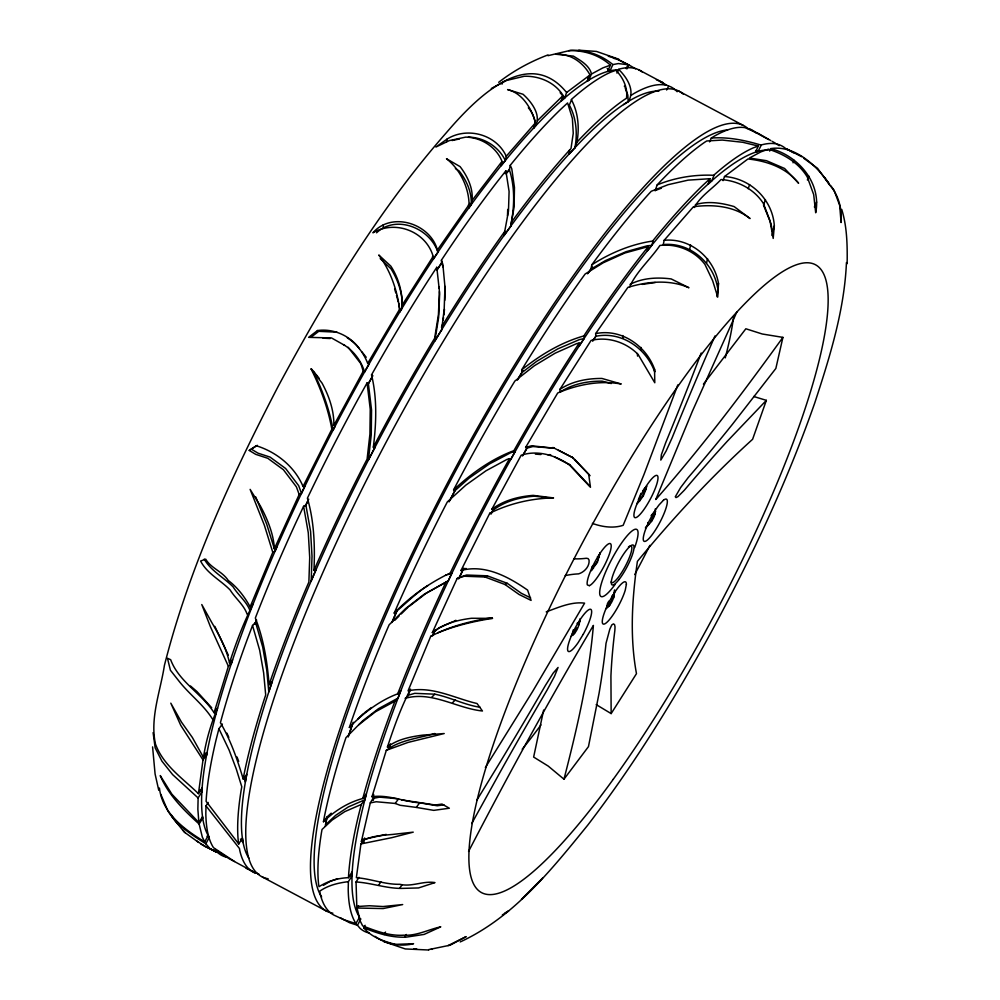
<?xml version="1.0" encoding="UTF-8"?>
<svg xmlns="http://www.w3.org/2000/svg" width="1000" height="1000" viewBox="0 0 1000 1000"><rect width="100%" height="100%" fill="white"/><g stroke="black" fill="none" stroke-linecap="round" stroke-linejoin="round"><path stroke-width="1.5" d="M311.112 368.938C320.55 388.038 328.1 408.2 331.85 429.225L333.175 430.012L335.2 426.125L333.875 425.325C334.137 410.513 329 395.95 322.013 383.062L311.112 368.938L312.413 369.712M491.337 88.475L506.587 80.45L524.225 76.275C539.237 75.738 555.125 82.45 563.088 95.525L561.125 101.075L564.65 98.025L566.6 92.513C527.238 44.013 473.4 101.188 446.337 132.725C379.188 209.175 326.325 296.95 278.225 386.275C231.887 475.462 189.188 567.65 164.412 665.413C160.438 691.3 149.762 717.962 155.488 744.112C163.363 765.525 182.825 778.4 198.438 793.675L202.013 787.975L201.725 792.188L198.125 797.95L197.862 809.212L198.875 822.55L202.562 816.675L202.787 818.138L199.112 824.013L202.325 837.1L204.737 841.838L208.088 835.6L209.225 837.487L205.85 843.8L209.662 848.288L216.2 852.062L200.987 844.1M208.162 802.45L206 805.9L205.825 813.45A444.712 94.012 -62 0 0 213.525 847.688L234.488 861.5M447.825 574.062L452.075 572.762L448.263 580.862L424.038 594.375L405.625 608.562L389.137 624.8L386.95 629.812A444.712 94.012 -62 0 0 351.538 721L349.375 727.463C363 713.312 379.263 700.738 397.725 693.825L400.763 690.738L397.962 698.15L378.462 708.7L362.625 720.837L345.962 737.663L344.487 742.05A444.712 94.012 -62 0 0 324.35 816.825L323.462 821.725C334.425 811.05 348.013 802.387 362.825 798.475L366.312 793.825L364.787 799.812L361.3 804.463L344.837 811.6L332.175 820.025L322.038 829.463L321.438 832.788A444.712 94.012 -62 0 0 318.538 883.838L319 886.7C327.7 881.137 338.212 878.037 348.488 877.675L352.088 871.912L352 875.9L348.387 881.663L348.212 889.212A444.712 94.012 -62 0 0 355.913 923.45L359.487 917.375M348.488 877.675L348.5 877.087A444.712 94.012 -62 0 1 358.413 815.812L361.3 804.463M358.938 877.362L356.05 881.975L356.8 906.562L369.375 905.75L383.025 906.55L402.675 904.562L383.137 908.562L357.038 908.037L360.25 921.125L362.663 925.863C375.812 930.975 389.3 936.125 403.688 935.188C416.825 936.025 428.3 929.5 440.775 926.838L424.137 934.412L406.275 937.138C391.438 937.837 377.337 933.35 363.775 927.812L365.125 925.3M847.15 263.663C847.387 245.512 847.138 226.812 841.7 209.363M308.412 499.7L305.875 505.1L310.6 531.575L312.013 556.3L311.2 580.862L316.275 569.188L313.962 570.425C315.038 546.275 314.225 521.5 307.4 498.212L307.962 497.025A444.712 94.012 -62 0 1 358.663 398.062L367.088 382.9L368.387 383.675L371.55 410L371.25 434.875L368.413 460L374.663 448L374.975 445.05M507.725 209.4L507.488 215.725M444.475 309.237L443.963 314.875M444.787 300.3L445.175 289.05L442.85 264.3L441.425 260.175L442.113 259.125A444.712 94.012 -62 0 1 497.575 181.337L505.875 170.837L509.087 191.438L508.488 211.062L503.938 235.712L510.637 226.5L514.1 207.087L514.462 187.475L511.788 168.863L510.262 165.3L510.913 164.475A444.712 94.012 -62 0 1 560.6 109.425L567.6 102.95L572.4 118.562L573.25 133.3L571 148.575L568.45 151.312A444.712 94.012 -62 0 0 515.825 216.25L511.587 222.087M444.975 286.363L444.175 309.513L441.625 329.925L434.825 341.075L438.625 317.425L439.625 294.3L439 286.65M439.425 291.6L438.425 314.713L434.625 338.338L431.7 343.125A444.712 94.012 -62 0 0 377.3 439.613L373.338 447.212L374.663 448M468.462 204.8L469.025 207.775L471.2 204.775C471.975 192.5 466.688 180.475 459.162 171L455.412 168.538M471.2 204.775C474.825 191.275 468.175 177.15 460.1 166.625L446.488 158.75C460.938 169.975 469.925 189.788 469.025 207.775M402.2 308.087C402.812 293.375 398.9 278.538 390.838 266.137L378.775 255.012C390.988 271.413 397.612 291.55 399.988 311.7L402.2 308.087C402.975 294.262 398.275 280.5 391.037 268.85L380.2 258.587M717.075 296.75L718.475 283.363C714.1 257.725 690.325 237.738 664.175 240.287L663.25 244.575C689.4 242.037 713.175 262.013 717.562 287.663M718.475 283.363L717.75 297.013L712.638 280.712L704.925 264.375C694.562 250.65 676.875 243.438 659.938 245.45C650.325 259.562 636.213 271.737 629.438 287.325M769.663 151.088L770.775 148.613C798.562 155.938 821.688 183.025 815.688 212.775L813.688 194.587L807.262 176.975C798.7 162.738 783.838 154.037 768.35 149.175L760.85 151.888L749.425 158.038L766.488 160.7L784.55 168.463L798.625 183.25C786.587 167.875 766.862 160.925 747.938 158.975L724.525 176.537L723.062 180.662M198.438 793.675L203 759.9L206.562 755.163L207.025 752.65L203.463 757.387L192.375 737.5L181.462 722.125L170.8 703.162L180.75 725.337L203 759.9M772 235.5L774.325 225.763C772.613 199.475 750.487 178.287 724.525 176.537M774.325 225.763L773.2 238.438L769.925 220.55L763.425 203.538C754.25 189.1 737.825 180.65 721.012 179.537C712.412 188.85 700.188 196.15 694.375 207.5M373.338 447.212C376.325 423.263 377.275 398.45 371.525 374.9L372.175 373.713A444.712 94.012 -62 0 1 427.987 280.788L436.788 267.3L439.1 288.163M613.612 598.038L614.637 589.95C614.575 596.638 612.337 603.612 606.9 607.812L607.35 603.925L608.812 601.125M574.925 147.863C577.6 133.537 576.375 118 569.338 105.087L571.85 99.025A444.712 94.012 -62 0 1 610.887 72.1L615.913 70.287C623.075 77.588 628.013 87.825 626.475 98.275L624.5 99.513A444.712 94.012 -62 0 0 580.688 138.162L576.925 142.2L574.925 147.863L568.987 154.238L569.663 149.7M576.925 142.2C579.562 127.912 578.288 112.413 571.3 99.525M441.625 329.925L442.475 324.363M443.113 320.188L443.537 317.538M510.637 226.5C514.35 207.825 515.35 187.862 509.338 169.625L510.262 165.3M571.125 636.175C576.938 632.663 579.225 625.425 580.163 619.025M203.463 757.387C206.1 740.188 211 723.775 217.537 708.112L214.075 712.712C201.675 693.487 178.688 681.587 170.675 659.712L167.475 658.263L170.413 670.25L179.037 681.188C189.4 694.438 203.363 704.55 212.362 718.875M252.537 625.475L247.225 639.513A444.712 94.012 -62 0 0 220.65 721.825L220.425 722.712C230.675 740.212 237.413 759.638 243.2 779.025L244.1 774.125A444.712 94.012 -62 0 1 264.237 699.35L265.7 694.963L263.65 672.913L259.662 650.225L252.537 625.475L255.575 622.388L256.512 619.925M331.225 813.175L327.013 816.988L325.6 824.725L335.7 815.325L348.363 806.912L364.787 799.812M386.2 834.388L364.487 839.188L360.925 843.925L356.362 877.7C370.962 878.775 384.925 884.625 399.8 884.3C411.838 887.237 423.137 880.6 434.975 882.6L418.5 887.95L401.112 888.413C385.788 888.35 371.213 882.85 356.05 881.975M360.925 843.925L391.85 837.65L413.237 832.15L392.562 834.438C382.113 835.387 370.6 835.863 361.388 841.413L370.288 802.9L374.288 796.275M703.438 384.137L745.85 328.775L762.275 334L782.913 337.375L775.85 368.462L732.237 424.55A1083.825 229.125 -62 0 1 688.05 477.775L680.625 487.575L675.3 496.775L676.012 497.587L677.925 496.662L684.362 490.188A1083.825 229.125 -62 0 1 727.275 441.262L766.363 400.35L753.662 396.475M543.65 710.025L533.638 757.062L548.188 766.062L563.975 779.2L588.462 746.625L599.05 693.363A1083.825 229.125 -62 0 0 606.025 643.312L609.825 629.138L611.8 624.913L613.425 623.9L614.538 624.562L615.037 626.85L614.85 630.462A1083.825 229.125 -62 0 0 610.925 676.05L611.15 713.6L596.188 704.613M592.875 568.125L591.188 570.737L597.375 562.375L600.1 552.75L597.55 560.3M648.975 523.75L645.387 527.962C650.525 523.125 656.375 516.512 655.25 508.988M645.987 489.363L646.688 486.012L642.688 495.812L643.35 495.838L645.987 489.363L644.812 488.1L642.562 491.175M446.538 141.875L447.15 139.012C467.388 126.425 496.488 134.537 506.25 156.263L505.325 160.55L501.075 165.763L502.013 161.425C496.375 146.975 481.15 137.387 465.725 137.113L449.3 140.6L435.9 147.05L447.15 139.012M505.262 173.725L505.875 170.837M587.537 273.8L590.887 269.2L591.838 264.788L596.087 258.95A444.712 94.012 -62 0 1 648.7 194.013L651.25 191.275L668.112 184.688L688.138 180.138L710 178.7L708.037 184.262L711.725 180.85L714.237 174.788A444.712 94.012 -62 0 1 753.275 147.863L758.312 146.037L755.5 152.275L758.15 151.312L761.35 144.938A444.712 94.012 -62 0 1 785.925 148.787M523.013 370.712A437.413 92.463 -62 0 0 517.325 380.012L521.888 372.625L521.688 369.888L526 362.812A444.712 94.012 -62 0 1 582.263 277.95L585.15 274L603.263 262.762L624.825 253.025L648.275 246.588L647.337 250.925L651.725 245.387L653.3 240.238A444.712 94.012 -62 0 1 702.987 185.188L710 178.7M689.688 249.25L690.6 244.963M706.625 262.925L707.55 258.625M573.275 629.888L572.038 634.875L574.625 633.288M578.513 625.225L580.025 619.188M222.4 724.05L218.912 728.7L216.025 740.05A444.712 94.012 -62 0 0 206.1 801.325L238.75 844L242.425 838.125L243.15 842.638L240.4 839.062M362.825 798.475L363.05 797.588A444.712 94.012 -62 0 1 389.613 715.263L394.925 701.225L397.962 698.15M563.975 779.2C576.987 728.675 588.975 677.487 593.4 625.425C549.45 699.425 508.175 775.025 468.575 851.438M214.075 712.712L228.388 666.3L231.475 663.162L232.587 659.85L229.5 662.987C226.475 648.612 219.325 635.35 211.938 622.788L201.775 604.55L210.475 626.888L228.388 666.3M443.938 804.837L437.212 805.763L419.712 802.8C403.65 801.712 388.188 794.362 372 796.737L386.312 750.325C399.938 739.912 418.587 738.288 434.85 733.512M229.5 662.987C236.025 642.55 243.7 622.65 253.137 603.812L250.125 606.862C244.762 596.962 237.312 587.188 228.225 580.45C222.475 571.475 210.925 568.2 205.7 559.163L200.6 561.025C206.925 573.462 220.512 580.112 230.113 589.95C235.387 598.45 243.837 604.712 247.188 614.325M255.575 622.388L262.725 647.125L266.712 669.812L268.8 691.825L272.213 681.625L269.113 684.762L271.288 678.3A444.712 94.012 -62 0 1 306.7 587.112L308.875 582.1L309.713 557.525L308.288 532.8L303.6 506.312L305.875 505.1M349.05 734.525L352.463 724.325L349.375 727.463M386.312 750.325L407.987 742.438L444.212 733.538L423.038 735.1C410.712 736.7 397.488 739.212 387.425 747.013C394 727.125 401.012 707.312 410.562 689.075M389.4 747.175L390.138 744.975M766.363 400.35L752.6 439.3C711.075 476.875 672.987 518.188 637.4 561.375C632.075 598.413 629.625 636.638 636.475 673.662L611.15 713.6M592.362 566.163L591.55 568.55L593.475 568.387M502.013 84.162L502.987 81.412M535.525 122.713L533.525 128.375C543.45 117.35 531.7 101.925 523.025 94.262L507.612 89.575C522.737 93.362 531.562 108.588 535.525 122.713L506.25 156.263M758.312 146.037L742.812 142.3L722.3 140.062L706.737 140.975L704.762 142.213A444.712 94.012 -62 0 0 660.938 180.863L657.175 184.913L655.175 190.562L661.363 188.2M748.188 188.725L749.65 184.587M765.462 199.662L763.525 205.162L770.95 223.562L772.375 231.275M677.837 384.875L643.988 474.475L623.162 525.325C613.237 528.575 602.038 526.925 592.375 523.387M397.725 693.825L398.15 692.725A444.712 94.012 -62 0 1 438.775 597.425L445.988 582.075M701.175 353.013L696.875 364.325A1083.825 229.125 -62 0 1 665.65 442.812L661.363 454.75L660.812 460.087L666.162 450.962L672.188 437.625A1083.825 229.125 -62 0 1 705.688 357.35L714.987 335.938M250.125 606.862L272.787 552.35L264.363 525.25L250.125 489.375L260.375 505.962C267.425 519.113 273.412 533.513 274.438 548.562L276.75 547.325L275.1 551.112L272.787 552.35M641.012 493.3L638.375 499.775L639.538 501.037L636.925 503.7L641.9 496.887M274.438 548.562L299.188 494.525L301.462 493.3L305.325 485.3L303.062 486.5C294.725 466.725 276.6 452.013 256.275 445.75L249.225 450.438L255.712 454.35L267.787 458.3L283.4 469.725L296.413 486.875L299.188 494.525M313.962 570.425L317.175 563.025A444.712 94.012 -62 0 1 364.4 464.363L367.088 459.212L369.925 434.087L370.238 409.212L367.088 382.9M427.875 585.55C415.513 593.337 405.4 604.1 394.212 613.125L397.438 605.725A444.712 94.012 -62 0 1 444.663 507.062L447.337 501.912L465.85 485.125L485.975 470.8L507.038 459.375L509.475 458.663L510.775 459.425L515.212 451.425L513.913 450.65C491.287 459.038 471.2 473.537 453.587 489.913L454.913 490.7L469.062 478.175L489.412 463.963L510.75 452.688L515.212 451.425M392.025 622.263L396.538 611.888M452.837 621.7L439.1 627.863L434.675 631.35L433.025 635.138L430.7 636.375L408.05 690.888C431.788 685.588 454.5 698.275 477.038 703.525L482.45 710.987C456.625 708.325 431.675 690.7 405.112 698.35M434.675 631.35L432.35 632.587L457.113 578.538L459.387 577.325L466.613 575.025L487.312 575.812L507.262 583.312L521.3 593.263L530.6 597.85M591.5 74.013C589.425 65.275 580.425 60.5 573.45 56.137L556.188 54.262C570.35 53.3 583.488 62.763 590.013 74.95L587.163 81.312L588.65 80.363L591.5 74.013L602.925 67.862L610.425 65.15C599.175 54.913 583.787 50.087 568.7 50.688M610.425 65.15L607.625 71.388L610.075 70.775L612.85 64.588L618.325 63.562L628.125 64.737L626.062 68.587M616.888 73.062L618.962 69.175A444.712 94.012 -62 0 1 642.375 72.062M623.612 104.625L628.2 101.725C635.625 90.65 626.725 77.112 618.575 69.325M709.6 141.875L711.312 138.062L714.225 136.225A444.712 94.012 -62 0 1 744.963 127.638L757.887 133.2L770.8 140.588M793.05 162.8L794.163 160.338M807.362 179.95L809.038 176.25M814.375 207L816.6 202.05M736.938 311.788L692.35 411.312L655.788 499.513C701.2 447.95 742.712 393.062 782.913 337.375M655.575 511.35L650.763 521.65L651.838 520.962M303.6 506.312L296.375 521.663A444.712 94.012 -62 0 0 255.75 616.975L255.338 618.062C263.775 639.212 267.262 662.138 269.113 684.762M445.55 575.275L449.787 573.975L450.35 572.775A444.712 94.012 -62 0 1 501.062 473.812L509.475 458.663M459.387 577.325L463.25 569.312L466.087 568.438M303.062 486.5L331.85 429.225M457.113 578.538L464.35 576.225L485.062 577.013L505 584.513L519.05 594.462L531.087 600.4L527.612 590.112C508.425 576.788 484.95 564.012 460.988 570.525L489.775 513.25C509.538 503.45 531.5 498.325 553.55 497.925L533.112 495.375C518.562 496.525 503.55 500.337 491.8 509.35L493.125 510.138C504.925 501.225 519.85 497.238 534.425 496.163L551.237 498.175M333.875 425.325L363.263 371.2L360.838 363.675L348.113 347.238M453.587 489.913L457.55 482.312A444.712 94.012 -62 0 1 511.962 385.825L514.888 381.037L534.35 365.75L555.163 353.175L576.7 343.6L579.175 343.062L579.375 345.737L584.012 338.625L584.5 334.888A444.712 94.012 -62 0 1 639.963 257.087L648.275 246.588M450.05 500.037L454.913 490.7M491.8 509.35L521.188 455.213C538.188 449.562 556.838 455.675 570.85 465.863L589.913 486.175M493.125 510.138L491.1 514.038L489.775 513.25M605.7 608.888L608.538 606.213L611.112 601.312M611.75 600.087L613.962 595.862M626.962 68.863L629.025 65.013L635.575 68.787M666.625 90L668.688 86.15L660.4 82M369.188 933.025A444.712 94.012 -62 0 1 360.012 928.288L357.463 925.275L360.838 918.962L359.525 918.438M384.188 934.538L385.525 932.038M405.012 936.975L406.35 934.475M471.725 823.538L500.6 771.263A1083.825 229.125 -62 0 1 547.212 689.85L554.45 676.425L558.075 667.438L553.15 673.15L545.45 685.387A1083.825 229.125 -62 0 1 498.225 765.238L476.863 800.163M363.263 371.2L364.562 371.962L368.988 364.162L367.7 363.387C363.938 353.4 356.587 343.375 347.325 337.925M368.387 383.675L372.825 375.675L371.525 374.9M513.913 450.65L514.575 449.475A444.712 94.012 -62 0 1 570.388 356.55L579.175 343.062M522.487 455.988L526.912 448.175L532.863 446.538L554.175 448.225L531.575 445.775L525.625 447.413L526.912 448.175M367.7 363.387L399.787 308.975M525.625 447.413L557.712 392.987C577.575 384.575 599.75 380.2 621.213 384L601.938 378.45C587.388 378.363 572.188 381.15 559.925 389.375L560.125 392.113C572.425 383.975 587.537 381 602.137 381.163L611.3 383.55M572.725 635.188L577.062 627.725M402 305.35L433.15 256.413C426.15 231.562 395.475 219.5 372.925 232.8C392.612 210.25 432.725 224.662 437.912 252.262L433.35 259.1L432.488 256.537M441.425 327.188L445.737 320.112A444.712 94.012 -62 0 1 502.013 235.25L504.888 231.3M559.925 389.375L591.075 340.438C607.775 336.3 626.188 342.163 638.125 354.5L654.788 382.762L654.55 369.212C645.938 345.387 620.988 328.363 595.638 333.625L595.837 336.287L592.8 340.775M357.038 908.037L358.512 905.688M378.75 885.2L380.9 881.775M399.9 888.1L402.05 884.675M485.363 767.537L532.65 691.413L584.6 603.15C571.475 601.462 558.4 607.463 546.225 611.862M594.562 565.525L597.1 561.613L597.375 562.375M441.425 260.175L441.625 262.863L436.975 269.988L436.788 267.3M437.713 249.6L469.975 203.35M595.638 333.625L627.9 287.375C647.562 281.4 669.675 279.275 688.925 287.738L671.2 278.938C657.412 277.137 642.613 277.838 630.075 284.387M472.15 200.362L502.013 161.425M639.538 501.037L643.35 495.838M243.2 779.025L246.762 774.287L245.35 782.025L243.512 776.213M323.462 821.725L327.013 816.988M372 796.737L373.725 794.438M361.388 841.413L363.162 839.05M370.288 802.9L376.188 801.75L395.15 803.438L398.612 798.825L379.65 797.138L373.787 798.25M395.15 803.438L400.15 805.288L416.262 807.4L419.712 802.8M506.7 172.95L509.338 169.625M664.175 240.287L693.45 206.737C712.8 204.137 734.325 206.012 750.05 218.562L734.125 206.575C721.688 202.938 708.025 200.738 695.375 204.675M651.087 515.688L654.638 511.525L655.013 514.163M537.45 120.65L563.088 95.525M460.175 941.95C513.663 917.362 551.375 869.837 587.675 825.238C633.7 765.288 673.475 700.788 709.85 634.625C750.3 560.112 786.637 483.15 814.712 403.075C829.613 357.55 844.412 310.6 846.438 262.538M431.775 697.237L434.787 694.188C450.288 697.275 464.55 704.938 480.138 707.262M387.425 747.013L389.475 744.912M452.475 702.8L455.475 699.737M358.713 724.812L375.4 711.812L394.925 701.225M521.487 899.312L542.6 878.1M358.1 718.75L363.025 713.863M394.7 620.363L399.025 616.1M401.188 613.975L407.925 607.337M394.212 613.125C409.25 597.4 427.113 584.637 446.5 574.825M611.962 596.1L614.062 594.15M608.538 606.213L610.037 604.875M566.6 92.513L590.013 74.95M432.35 632.587C443.338 623.7 457.7 619.987 471.475 618.275L492.562 618.362C473.925 621.287 455.525 625.6 438.025 632.75M521.688 369.888C540.1 355.012 560.975 342.425 583.812 335.938M521.888 372.625L536.675 361.337L557.7 348.925L579.475 339.575L584.012 338.625M376.55 232.812C396.375 214.1 430.163 228.375 437.912 252.262M409.15 606.388L426.337 593.15L448.263 580.862M359.363 348.625C350.087 335.7 333.475 328.275 317.45 330.55L308.612 337.35L331.5 337.938L344.762 345.4M311 337.262L318.738 331.325L336.95 332.175M364.225 712.962L371.425 707.562M498.688 82.312C513.55 70.738 530.388 61.588 547.975 54.925M249.225 450.438L257.362 445.325M631.062 95.363L633.962 93.525A444.712 94.012 -62 0 1 664.7 84.938L665.9 85.3L662.913 82.662L638.6 69.737M502.337 914.95L508.663 910.95L505.062 912.962M577.1 623.325L579.688 621.737M591.838 264.788C610.25 252.987 630.988 244.237 652.65 241.05M590.887 269.2L605.462 260.575L626.062 251.688L647.275 245.787L651.725 245.387M323.4 885.337L329.787 881.538L337.663 878.662M448.075 945.575L466.163 936.612L450.112 945.188L428.638 949.625M449.787 573.975L452.075 572.762M460.988 570.525L463.25 569.312M485.062 577.013L487.312 575.812M505 584.513L507.262 583.312M547.975 55.688L570.712 50.312C586 49.625 601.125 54.763 612.85 64.588M430.7 636.375C449.787 626.263 470.988 620.913 492.238 617.7M453.85 621.237L455.887 620.312M657.175 184.913C674.987 177.6 694.5 174.4 713.7 175.287M408.15 695.263L414.775 693.337L434.787 694.188M642.337 284.387L655.312 282.512M452 140.538L459.438 138.975M595.837 336.287C621.188 331.025 646.125 348.05 654.737 371.875L654.55 369.212M770.775 148.613C794.825 144.7 818.037 166.412 829.887 185.25L817.55 168.3L803.787 158.287M597.438 556.688L599.35 556.512M711.312 138.062C728.125 136.788 744.938 140.25 760.962 145.075M468.363 137.113C483.85 137.287 498.75 146.637 505.325 160.55M428.7 950L405.312 948.95L383.738 941.575M431.087 949.262L432.375 949.312M350.4 875.837L352 875.9M348.387 881.663C338.413 882.862 328.1 885.275 319.725 891.2L320.037 893.138A444.712 94.012 -62 0 0 334.675 915.462L343.988 919.762L356.112 923.688M323.013 338.162L330.2 338.525M413.75 948.763L416.737 948.938M535.388 454.125L540.938 454.525M578.8 50.188L596.487 51.438L618.837 59.212M548.162 455.075L551.062 455.3L549.775 454.538M708.925 180.613L711.725 180.85M401.675 799.9L435.262 805.013L442 804.062L449.338 808.225L433.75 810.362L416.262 807.4M618.962 59.95L629.025 65.013M616.538 58.75L628.125 64.737M668.688 86.15L670.462 86.688A444.712 94.012 -62 0 1 677.138 91.725M219.275 853L205.325 846.65L196.75 841M608.263 56.225L615.125 58.338M755.6 150.512L758.15 151.312M613.4 58.188L617.575 59.513M662.913 82.662L656.413 79.775M357.463 925.275L349.55 922.712L340.1 917.663M258.975 874.15L246.137 868.325M552.888 447.45L573.462 458.013L558.425 450.238M554.575 456.95L570 464.913M678.425 90.925L743.15 125.363M262.375 877L327.1 911.438M801.575 156.688L786.95 149.037L793.5 152.812M343.475 344.637C353.35 350.438 361.3 360.9 364.562 371.962M772.163 141.363L775.462 143.225M768.6 139.525L748.95 128.85L750.713 129.388A444.712 94.012 -62 0 1 755.65 132.675M572.175 457.25L590.062 475.675M317.45 330.55L318.738 331.325M251.488 449.237L257.975 453.15L270.05 457.1L285.65 468.525L298.675 485.675L301.462 493.3M207.05 836.137L209.225 837.487M205.85 843.8C191.612 834.725 176.838 825.487 167.8 810.775L160.8 794.3M375.025 936.363C385.975 944.287 400.513 947 413.562 943.688L395.35 944.388C383.875 941.275 371.438 937.375 363.775 927.812M776.7 144.05L779.188 145.7M204.737 841.838C184.462 829.562 162.35 813.462 159.412 788.025M198.675 842.438L184.25 832.075L172.162 817.075M607.163 68.412L610.075 70.775M560.15 92.713L564.65 98.025M199.112 824.013C183.663 810.163 168.388 794.963 160.238 775.575L171.925 794.237L198.875 822.55M211.713 707.788L196.95 691.538L190.512 686.012M199.875 790.312L201.725 792.188M198.125 797.95L172.65 774.638L161.912 761.15L155.162 747.85L153.112 732.638M206 805.9L239.462 848.5L239.775 850.438A444.712 94.012 -62 0 0 254.412 872.763L256.188 873.3L228.637 858.388L215.075 849.513L217.625 852.525A444.712 94.012 -62 0 0 226.8 857.275M589.012 474.6L574.612 459.3M528.337 107.8C532.725 112.725 535.325 119.738 535.45 126.312M568.713 464.137L590.462 487.3L588.775 474.913M183.062 830.225L185.175 832.688M176.163 822.062L178.137 824.388M362.013 351.987L366.213 357.275M316.45 374.925L319.3 378.537M175.175 820.888L171.125 814.7M313.425 371.087L315.688 373.963M824.625 177.6L828.988 183.425M830.725 185.763L834.013 190.125L839.675 205.362L841.087 222.537C842.15 209.537 838.9 195.712 830.25 185.7M214.312 711.912L215.863 714.225M218.912 728.7L229.088 750.025L236.262 768.988L241.788 786.762L241.175 790.088A444.712 94.012 -62 0 0 238.287 841.137L238.75 844M205.175 752.95L206.562 755.163M204.237 559.125C210.812 570.775 223.787 577.425 233.125 586.9C238.375 595.413 246.85 601.638 250.225 611.237M624.35 86.137L624.75 86.938M214.825 626.362L228.35 655.212M313.175 371.525C322.525 389.963 329.4 409.688 333.175 430.012M226.912 733.162L228.812 737.4M255.725 496.925L266.663 524.025L275.1 551.112M230.438 660.512L231.475 663.162M625.262 88.287L627.825 95.075L628.2 101.725M237.025 757L238.688 761.375M441.625 262.863L443.05 266.988M158.763 790.312L155.087 773.975L152.587 746.9M394.637 288.85L395.812 292.975M396.488 295.375L398.288 301.95M588.025 77.862L588.65 80.363M398.638 303.263L399.988 311.7M647.913 522.487L648.288 525.125M640.938 347.388L641.137 350.05M637.362 353.462L637.55 356.112M622.8 335.538L623 338.2M433.15 256.413L433.35 259.1M383.212 224.862L383.413 227.512M628.462 546.95A20.7 4.375 -62 0 1 626.538 563.862A20.7 4.375 -62 0 1 611.138 581.912M614.987 584.55A38.013 8.037 -62 0 1 600.75 585.788A38.013 8.037 -62 0 1 627.625 535.225A38.013 8.037 -62 0 1 634.637 547.587M574.025 558.812A1083.825 229.125 -62 0 0 586.337 558.263L588.075 558.587L589.05 560.037C589.825 566.325 584.312 572.175 578.6 573.875A1083.825 229.125 -62 0 0 565.212 575.588M268.137 878.75A444.712 94.012 -62 0 1 385.262 443.85A444.712 94.012 -62 0 1 683.363 94.213M248.95 858.312A437.413 92.463 -62 0 1 382.562 432.987A437.413 92.463 -62 0 1 658.888 91.175M209.125 837.125A437.413 92.463 -62 0 1 342.738 411.8A437.413 92.463 -62 0 1 619.062 69.987M332.863 913.188A444.712 94.012 -62 0 1 449.988 478.288A444.712 94.012 -62 0 1 748.075 128.65M321.637 896.988A437.413 92.463 -62 0 1 451.375 478.938A437.413 92.463 -62 0 1 727.613 129.925M359.487 917.125A437.413 92.463 -62 0 1 494.4 489.375A437.413 92.463 -62 0 1 770.688 150.075M363.862 842.25A437.413 92.463 -62 0 1 364.65 837.962M373.25 800.413A437.413 92.463 -62 0 1 374.062 797.362M388.963 748.325A437.413 92.463 -62 0 1 390.475 743.863M407.5 697.025A437.413 92.463 -62 0 1 410.238 690M432.75 635.688A437.413 92.463 -62 0 1 435.188 630.1M458.65 578.938A437.413 92.463 -62 0 1 463.85 568.125M491.825 512.562A437.413 92.463 -62 0 1 493.95 508.5M523.1 454.963A437.413 92.463 -62 0 1 527.587 447.05M592.75 340.95A437.413 92.463 -62 0 1 596.213 335.763M325.3 826.312A437.413 92.463 -62 0 1 326.8 817.825M348.225 736.988A437.413 92.463 -62 0 1 353.137 722.237M391.887 622.513A437.413 92.463 -62 0 1 397.35 609.963M449.05 501.9A437.413 92.463 -62 0 1 456.1 488.375M587.975 273.125A437.413 92.463 -62 0 1 592.5 266.938M655.037 190.65A437.413 92.463 -62 0 1 657.025 188.55M254.875 624.212A437.413 92.463 -62 0 1 256.462 620.037M305.487 505.9A437.413 92.463 -62 0 1 308.688 499.162M367.938 384.45A437.413 92.463 -62 0 1 372.4 376.5M437.025 269.913A437.413 92.463 -62 0 1 441.925 262.475M506.8 172.838A437.413 92.463 -62 0 1 509.588 169.375M733.65 316.15A309.95 65.525 -62 0 1 725.25 357.875M649.9 545.363A309.95 65.525 -62 0 1 634.712 574.562M540.975 724.938A309.95 65.525 -62 0 1 522.2 749.212M626.375 584.35L625.275 590.087A23.863 5.05 -62 0 1 605.562 623.4A23.863 5.05 -62 0 1 609.9 600.513A23.863 5.05 -62 0 1 626.375 584.35M640.013 497.062L636.263 505.637A23.863 5.05 -62 0 0 642.925 510.9A23.863 5.05 -62 0 0 657.9 476.712A23.863 5.05 -62 0 0 640.013 497.062M583.237 634.312L578.25 642.45A23.863 5.05 -62 0 1 569.025 642.062A23.863 5.05 -62 0 1 588.938 609.625A23.863 5.05 -62 0 1 583.237 634.312M663.45 500.238L659.137 504.825A23.863 5.05 -62 0 0 643.263 539.5A23.863 5.05 -62 0 0 660.487 521.2A23.863 5.05 -62 0 0 663.45 500.238M589.35 585.662L587.362 584.95A23.863 5.05 -62 0 1 601.388 551.413A23.863 5.05 -62 0 1 609.338 554.25A23.863 5.05 -62 0 1 589.35 585.662M619.038 579.5A22.5 4.75 -62 0 0 633.8 545.825A22.5 4.75 -62 0 0 615.125 569.587A22.5 4.75 -62 0 0 619.038 579.5M613.2 779.362A355.575 75.175 -62 0 0 818.8 267.113A355.575 75.175 -62 0 0 513.6 689.737A355.575 75.175 -62 0 0 613.2 779.362"/></g></svg>
